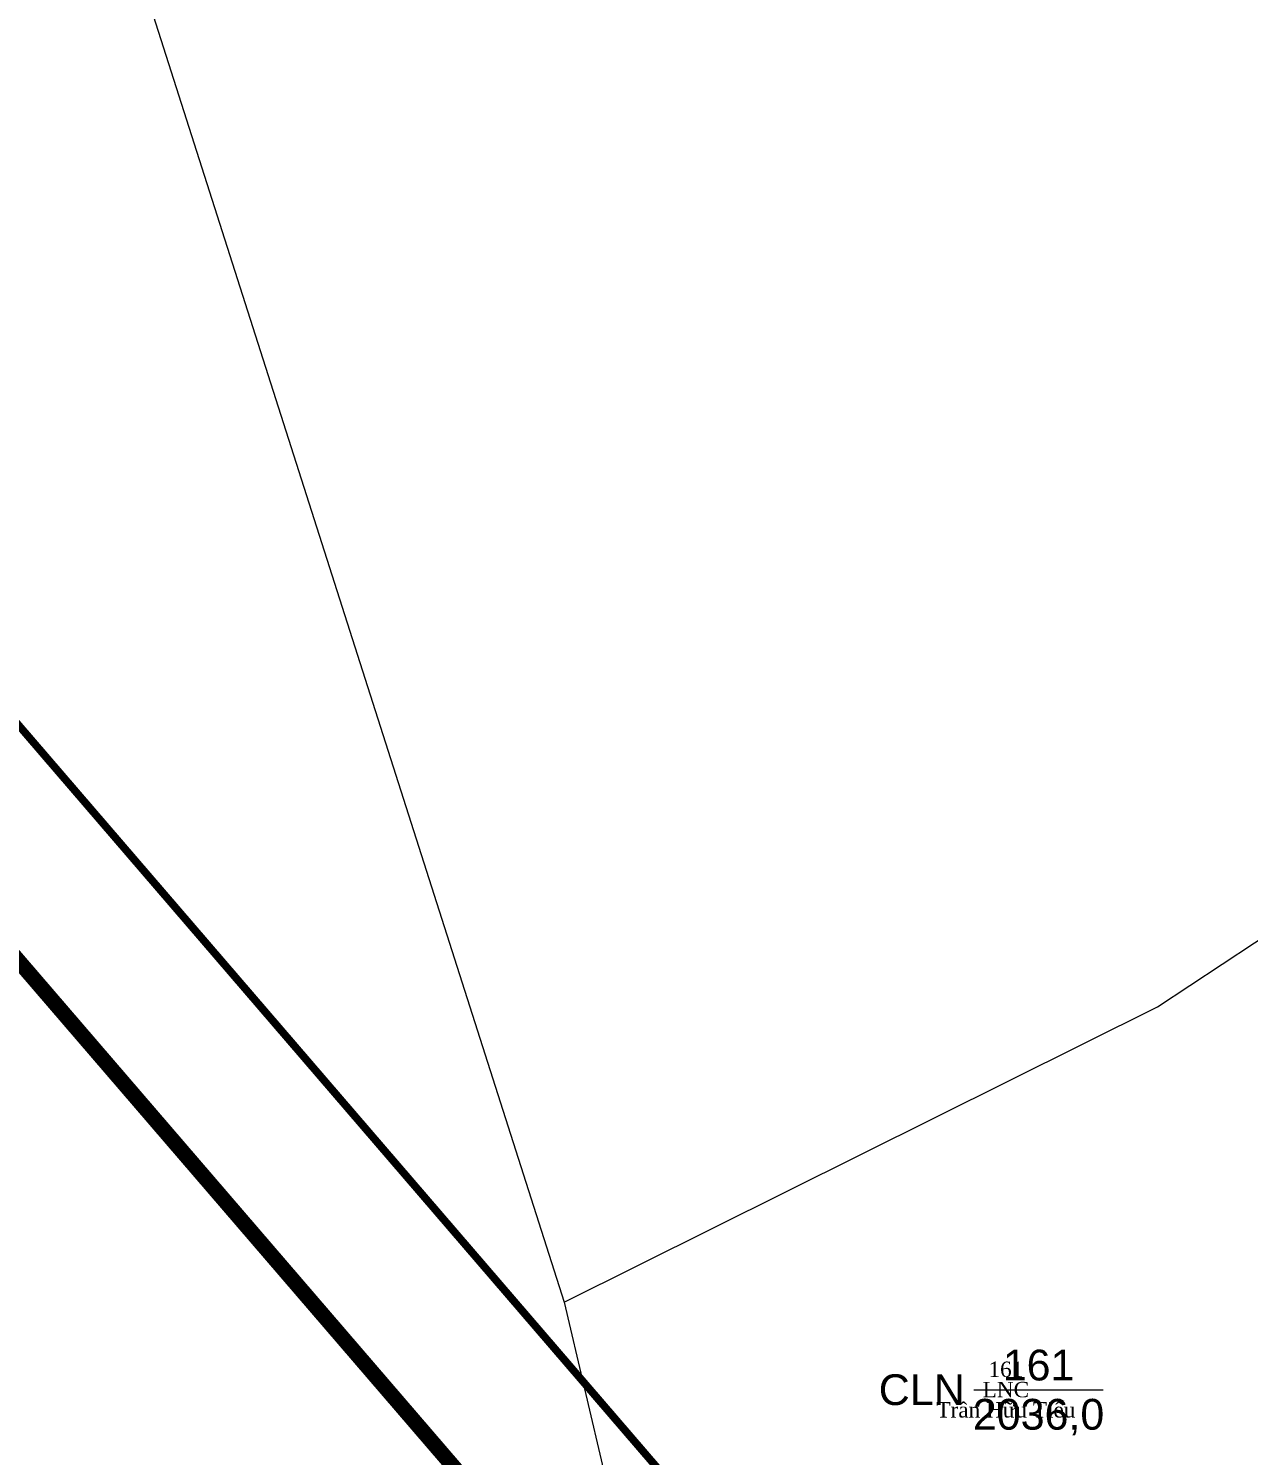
# Model space of a CAD drawing. Header units: metres. Extents: x 0 to 551036, y 0 to 1845929.
# Drawn here: x 548113.2 to 548192.6, y 1842268.7 to 1842361.5 of the extents above; entities that cross this region are included whole.
import ezdxf
from ezdxf.enums import TextEntityAlignment as Align

# ---------------------------------------------------------------- set-up
doc = ezdxf.new("R2010")
doc.units = ezdxf.units.M
doc.header["$MEASUREMENT"] = 0
doc.linetypes.add('BD HH1 KEM TMB$0$DASHDOT2', pattern=[0.5, 0.25, -0.125, 0, -0.125])
for name, color, linetype, lineweight in [('BD HH1 KEM TMB$0$Ranh', 7, 'Continuous', 0), ('Level 10', 7, 'Continuous', 0), ('Level 13', 7, 'Continuous', 0), ('Level 15', 7, 'Continuous', 0), ('Level 2', 7, 'Continuous', 0), ('Level 4', 7, 'Continuous', 0), ('Ranh', 7, 'Continuous', 0)]:
    doc.layers.add(name, color=color, linetype=linetype, lineweight=lineweight)
doc.styles.add('Style-Arial', font='arial.ttf')
doc.styles.add('Style-Times New Roman', font='times.ttf')
doc.linetypes.add('FENCELINE1', pattern='A,6.35,-2.54,[133,ltypeshp.shx,S=2.54,R=0,X=-2.54,Y=0],-2.54,25.4', length=36.83)

# ---------------------------------------------------------------- blocks, each defined once
blk = doc.blocks.new('N_THUA_94')
at = {"layer": 'Level 13', "color": 2, "linetype": 'Continuous', "lineweight": 0}
blk.add_line((-2.08, 0), (6.33, 0), dxfattribs=at)
at = {"layer": 'Level 13', "color": 5, "linetype": 'Continuous', "lineweight": 0, "style": 'Style-Arial'}
blk.add_text('161', height=2, dxfattribs=at).set_placement((2.125, 1.6), align=Align.MIDDLE_CENTER)
at = {"layer": 'Level 2', "color": 3, "linetype": 'Continuous', "lineweight": 0, "style": 'Style-Arial'}
blk.add_text('CLN', height=2, dxfattribs=at).set_placement((-2.68, 0), align=Align.MIDDLE_RIGHT)
at = {"layer": 'Level 4', "color": 1, "linetype": 'Continuous', "lineweight": 0, "style": 'Style-Arial'}
blk.add_text('2036,0', height=2, dxfattribs=at).set_placement((2.125, -1.6), align=Align.MIDDLE_CENTER)

msp = doc.modelspace()

# ---------------------------------------------------------------- linework, layer by layer
at = {"layer": 'BD HH1 KEM TMB$0$Ranh', "color": 3, "linetype": 'BD HH1 KEM TMB$0$DASHDOT2', "ltscale": 6, "const_width": 0.5}
msp.add_lwpolyline([(547034.43997, 1842987.82483), (547784.75541, 1842697.43071), (548199.83297, 1842214.79155), (548597.52544, 1841937.88793), (548392.50742, 1841468.26311), (548551.48494, 1841051.14892), (548101.10368, 1840704.91926), (547600.75752, 1840951.69702), (547242.57197, 1841928.07708), (546883.41754, 1842351.55456)], dxfattribs=at)
at = {"layer": 'Level 10', "color": 5, "linetype": 'Continuous', "lineweight": 0}
msp.add_line((548148.07, 1842278.71), (548150.71, 1842267.44), dxfattribs=at)
at = {"layer": 'Level 10', "color": 5, "linetype": 'Continuous', "lineweight": 0, "flags": 128}
for points in [[(548078.43, 1842353.71), (548058.02, 1842363.76), (548083.48, 1842377.91), (548086.39, 1842385.91), (548065.58, 1842466.58), (548088.12, 1842466.35), (548148.07, 1842278.71)], [(548148.07, 1842278.71), (548186.65, 1842297.91), (548195.07, 1842303.46), (548209.38, 1842289.72)]]:
    msp.add_lwpolyline(points, dxfattribs=at)
at = {"layer": 'Ranh', "linetype": 'FENCELINE1', "lineweight": 13, "const_width": 1}
msp.add_lwpolyline([(545039.78842, 1844094.35008), (545124.08835, 1843654.25007), (545296.08835, 1843665.35004), (545306.4884, 1843960.65004), (545709.48834, 1843646.54997), (545656.48829, 1843320.54998), (546108.28829, 1843335.54991), (547778.80819, 1842689.00963), (548193.07811, 1842207.30956), (548585.07806, 1841934.3695), (548381.70799, 1841468.51953), (548541.08792, 1841050.34951), (548101.40786, 1840712.89958), (547608.7779, 1840958.86966), (547251.34806, 1841933.18972), (546890.08813, 1842359.14978), (545600.78827, 1843192.74999), (545260.58826, 1843158.05004), (544710.1383, 1843401.59013), (544568.32841, 1844020.54016), (545039.78842, 1844094.35008)], dxfattribs=at)

# ---------------------------------------------------------------- block references
at = {"layer": 'Level 2', "color": 3, "linetype": 'Continuous', "lineweight": 0}
msp.add_blockref('N_THUA_94', (548176.79421, 1842273.02296), dxfattribs=at)

# ---------------------------------------------------------------- texts
at = {"layer": 'Level 15', "color": 2, "linetype": 'Continuous', "lineweight": 0, "insert": (548176.79421, 1842273.02296), "char_height": 1, "attachment_point": 5, "line_spacing_factor": 0.790495, "style": 'Style-Times New Roman'}
msp.add_mtext('161\\PLNC\\PTrần Hữu Tiếu', dxfattribs=at)

doc.saveas('drawing.dxf')
